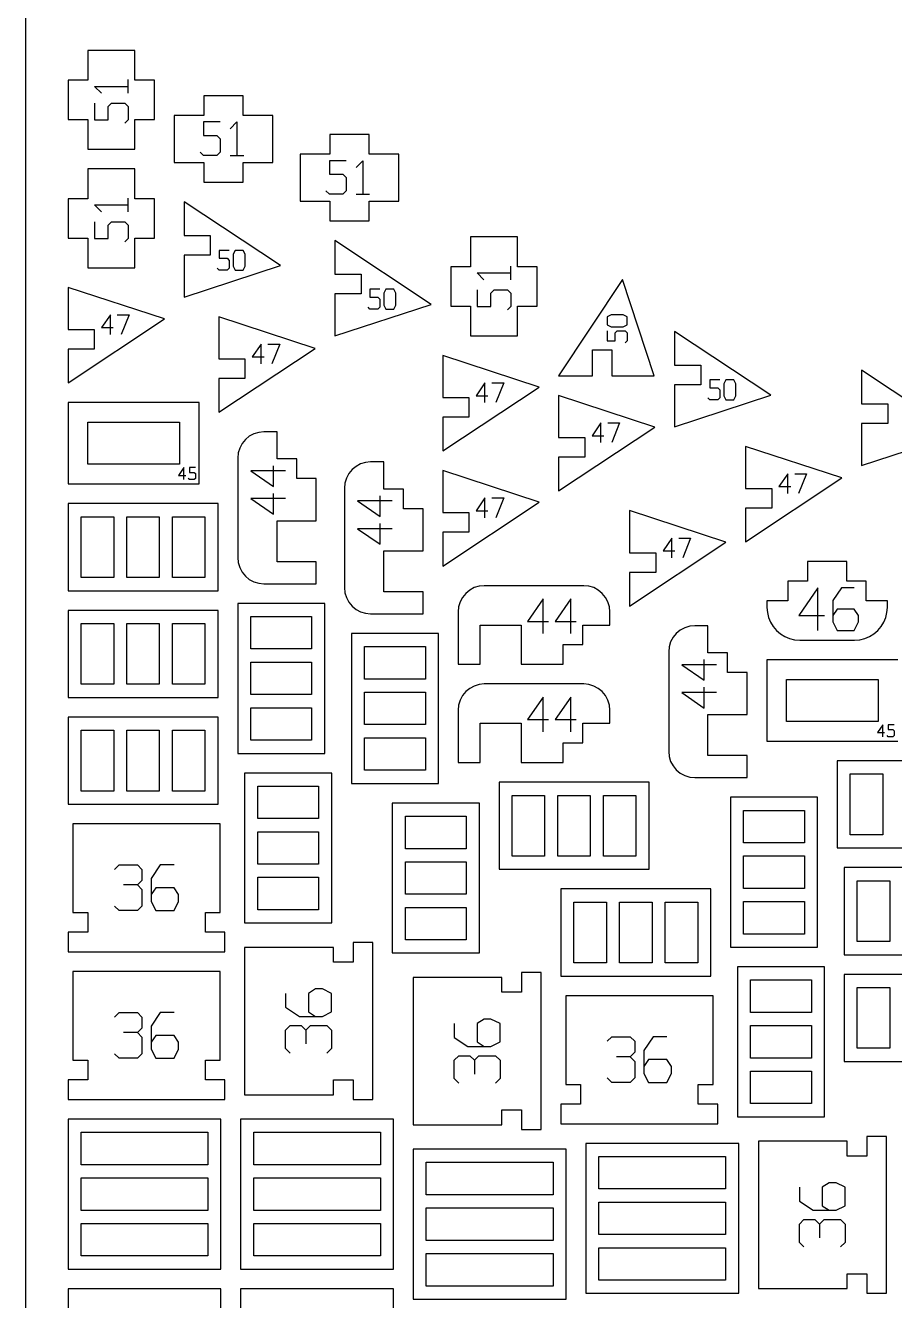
# Model space of a CAD drawing. Header units: millimetres. Extents: x 0 to 450, y 0 to 450.
# Drawn here: x 0 to 132.6, y 101.6 to 296.2 of the extents above; entities that cross this region are included whole.
import ezdxf

# ---------------------------------------------------------------- set-up
doc = ezdxf.new("R2010")
doc.units = ezdxf.units.MM
for name, color, linetype in [('CUT', 1, 'Continuous'), ('ENGRAVE', 5, 'Continuous'), ('SHEET', 8, 'Continuous')]:
    doc.layers.add(name, color=color, linetype=linetype)

msp = doc.modelspace()

# ---------------------------------------------------------------- linework, layer by layer
at = {"layer": 'CUT'}
for p, q in [((9.5, 292.41), (9.5, 287.87)), ((16.67, 292.41), (9.5, 292.41)), ((16.67, 287.87), (16.67, 292.41)), ((6.5, 287.87), (6.5, 281.86)), ((9.5, 287.87), (6.5, 287.87)), ((19.67, 287.87), (16.67, 287.87)), ((19.67, 281.86), (19.67, 287.87)), ((33.22, 285.48), (27.22, 285.48)), ((27.22, 285.48), (27.22, 282.48)), ((33.22, 282.48), (33.22, 285.48)), ((27.22, 282.48), (22.67, 282.48)), ((22.67, 282.48), (22.67, 275.3)), ((37.77, 282.48), (33.22, 282.48)), ((37.77, 275.3), (37.77, 282.48)), ((6.5, 281.86), (9.5, 281.86)), ((9.5, 281.86), (9.5, 277.32)), ((16.67, 277.32), (16.67, 281.86)), ((16.67, 281.86), (19.67, 281.86)), ((52.45, 279.57), (46.45, 279.57)), ((46.45, 279.57), (46.45, 276.57)), ((52.45, 276.57), (52.45, 279.57)), ((9.5, 277.32), (16.67, 277.32)), ((46.45, 276.57), (41.9, 276.57)), ((41.9, 276.57), (41.9, 269.39)), ((57, 276.57), (52.45, 276.57)), ((57, 269.39), (57, 276.57)), ((22.67, 275.3), (27.22, 275.3)), ((27.22, 275.3), (27.22, 272.3)), ((33.22, 275.3), (37.77, 275.3)), ((33.22, 272.3), (33.22, 275.3)), ((9.5, 274.32), (9.5, 269.77)), ((16.67, 274.32), (9.5, 274.32)), ((16.67, 269.77), (16.67, 274.32)), ((27.22, 272.3), (33.22, 272.3)), ((6.5, 269.77), (6.5, 263.77)), ((9.5, 269.77), (6.5, 269.77)), ((19.67, 269.77), (16.67, 269.77)), ((19.67, 263.77), (19.67, 269.77)), ((24.2, 269.3), (24.2, 264.16)), ((38.9, 259.55), (24.2, 269.3)), ((41.9, 269.39), (46.45, 269.39)), ((46.45, 269.39), (46.45, 266.39)), ((52.45, 269.39), (57, 269.39)), ((52.45, 266.39), (52.45, 269.39)), ((46.45, 266.39), (52.45, 266.39)), ((6.5, 263.77), (9.5, 263.77)), ((9.5, 263.77), (9.5, 259.22)), ((16.67, 259.22), (16.67, 263.77)), ((16.67, 263.77), (19.67, 263.77)), ((24.2, 264.16), (28.2, 264.16)), ((28.2, 264.16), (28.2, 261.16)), ((47.2, 263.39), (47.2, 258.25)), ((61.9, 253.63), (47.2, 263.39)), ((67.91, 263.93), (67.91, 259.38)), ((75.08, 263.93), (67.91, 263.93)), ((75.08, 259.38), (75.08, 263.93)), ((24.2, 261.16), (24.2, 254.74)), ((28.2, 261.16), (24.2, 261.16)), ((9.5, 259.22), (16.67, 259.22)), ((24.2, 254.74), (38.9, 259.55)), ((64.9, 259.38), (64.9, 253.38)), ((67.91, 259.38), (64.9, 259.38)), ((78.08, 259.38), (75.08, 259.38)), ((78.08, 253.38), (78.08, 259.38)), ((47.2, 258.25), (51.21, 258.25)), ((51.21, 258.25), (51.21, 255.25)), ((91.13, 257.42), (81.38, 242.72)), ((95.94, 242.72), (91.13, 257.42)), ((21.2, 251.41), (6.5, 256.22)), ((6.5, 256.22), (6.5, 249.8)), ((47.2, 255.25), (47.2, 248.83)), ((51.21, 255.25), (47.2, 255.25)), ((47.2, 248.83), (61.9, 253.63)), ((64.9, 253.38), (67.91, 253.38)), ((67.91, 253.38), (67.91, 248.83)), ((75.08, 248.83), (75.08, 253.38)), ((75.08, 253.38), (78.08, 253.38)), ((6.5, 241.66), (21.2, 251.41)), ((44.2, 246.93), (29.5, 251.74)), ((29.5, 251.74), (29.5, 245.32)), ((6.5, 249.8), (10.5, 249.8)), ((10.5, 249.8), (10.5, 246.8)), ((99.08, 249.52), (99.08, 244.37)), ((113.78, 239.76), (99.08, 249.52)), ((67.91, 248.83), (75.08, 248.83)), ((6.5, 246.8), (6.5, 241.66)), ((10.5, 246.8), (6.5, 246.8)), ((29.5, 237.18), (44.2, 246.93)), ((29.5, 245.32), (33.5, 245.32)), ((33.5, 245.32), (33.5, 242.32)), ((78.38, 241.02), (63.68, 245.83)), ((63.68, 245.83), (63.68, 239.41)), ((86.52, 246.72), (89.52, 246.72)), ((86.52, 242.72), (86.52, 246.72)), ((89.52, 246.72), (89.52, 242.72)), ((99.08, 244.37), (103.08, 244.37)), ((103.08, 244.37), (103.08, 241.37)), ((127.61, 243.61), (127.61, 238.47)), ((142.31, 233.85), (127.61, 243.61)), ((29.5, 242.32), (29.5, 237.18)), ((33.5, 242.32), (29.5, 242.32)), ((81.38, 242.72), (86.52, 242.72)), ((89.52, 242.72), (95.94, 242.72)), ((99.08, 241.37), (99.08, 234.95)), ((103.08, 241.37), (99.08, 241.37)), ((63.68, 231.27), (78.38, 241.02)), ((63.68, 239.41), (67.68, 239.41)), ((67.68, 239.41), (67.68, 236.41)), ((96.08, 234.91), (81.38, 239.72)), ((81.38, 239.72), (81.38, 233.3)), ((99.08, 234.95), (113.78, 239.76)), ((6.5, 238.66), (6.5, 226.23)), ((26.5, 238.66), (6.5, 238.66)), ((26.5, 226.23), (26.5, 238.66)), ((127.61, 238.47), (131.61, 238.47)), ((131.61, 238.47), (131.61, 235.47)), ((9.5, 229.23), (9.5, 235.65)), ((9.5, 235.65), (23.5, 235.65)), ((23.5, 235.65), (23.5, 229.23)), ((63.68, 236.41), (63.68, 231.27)), ((67.68, 236.41), (63.68, 236.41)), ((34.86, 233.87), (34.16, 233.5)), ((35.61, 234.1), (34.86, 233.87)), ((36.39, 234.18), (35.61, 234.1)), ((38.39, 234.18), (36.39, 234.18)), ((38.39, 230.04), (38.39, 234.18)), ((81.38, 225.16), (96.08, 234.91)), ((127.61, 235.47), (127.61, 229.05)), ((131.61, 235.47), (127.61, 235.47)), ((127.61, 229.05), (142.31, 233.85)), ((32.69, 231.71), (32.46, 230.96)), ((33.06, 232.4), (32.69, 231.71)), ((33.56, 233), (33.06, 232.4)), ((34.16, 233.5), (33.56, 233)), ((81.38, 233.3), (85.38, 233.3)), ((85.38, 233.3), (85.38, 230.3)), ((124.61, 227.15), (109.91, 231.95)), ((109.91, 231.95), (109.91, 225.53)), ((32.46, 230.96), (32.39, 230.18)), ((32.39, 230.18), (32.39, 215)), ((41.39, 230.04), (38.39, 230.04)), ((41.39, 227.04), (41.39, 230.04)), ((81.38, 230.3), (81.38, 225.16)), ((85.38, 230.3), (81.38, 230.3)), ((23.5, 229.23), (9.5, 229.23)), ((49.35, 227.81), (48.98, 227.12)), ((49.85, 228.42), (49.35, 227.81)), ((50.45, 228.91), (49.85, 228.42)), ((51.15, 229.28), (50.45, 228.91)), ((51.9, 229.51), (51.15, 229.28)), ((52.68, 229.59), (51.9, 229.51)), ((54.68, 229.59), (52.68, 229.59)), ((54.68, 225.45), (54.68, 229.59)), ((78.38, 223.46), (63.68, 228.27)), ((63.68, 228.27), (63.68, 221.85)), ((6.5, 226.23), (26.5, 226.23)), ((44.39, 227.04), (41.39, 227.04)), ((44.39, 220.61), (44.39, 227.04)), ((48.75, 226.37), (48.67, 225.59)), ((48.98, 227.12), (48.75, 226.37)), ((109.91, 217.39), (124.61, 227.15)), ((48.67, 225.59), (48.67, 210.41)), ((57.68, 225.45), (54.68, 225.45)), ((57.68, 222.45), (57.68, 225.45)), ((109.91, 225.53), (113.91, 225.53)), ((113.91, 225.53), (113.91, 222.53)), ((29.39, 223.23), (6.5, 223.23)), ((6.5, 223.23), (6.5, 209.94)), ((29.39, 209.94), (29.39, 223.23)), ((60.68, 222.45), (57.68, 222.45)), ((60.68, 216.02), (60.68, 222.45)), ((63.68, 213.7), (78.38, 223.46)), ((106.91, 217.35), (92.21, 222.16)), ((92.21, 222.16), (92.21, 215.74)), ((109.91, 222.53), (109.91, 217.39)), ((113.91, 222.53), (109.91, 222.53)), ((8.5, 221.23), (13.46, 221.23)), ((8.5, 211.94), (8.5, 221.23)), ((13.46, 221.23), (13.46, 211.94)), ((15.46, 221.23), (20.42, 221.23)), ((15.46, 211.94), (15.46, 221.23)), ((20.42, 221.23), (20.42, 211.94)), ((22.42, 221.23), (27.39, 221.23)), ((22.42, 211.94), (22.42, 221.23)), ((27.39, 221.23), (27.39, 211.94)), ((38.39, 220.61), (44.39, 220.61)), ((38.39, 214.35), (38.39, 220.61)), ((63.68, 221.85), (67.68, 221.85)), ((67.68, 221.85), (67.68, 218.85)), ((63.68, 218.85), (63.68, 213.7)), ((67.68, 218.85), (63.68, 218.85)), ((54.68, 216.02), (60.68, 216.02)), ((54.68, 209.76), (54.68, 216.02)), ((92.21, 207.59), (106.91, 217.35)), ((32.39, 215), (32.46, 214.22)), ((32.46, 214.22), (32.69, 213.47)), ((44.39, 214.35), (38.39, 214.35)), ((44.39, 211), (44.39, 214.35)), ((92.21, 215.74), (96.21, 215.74)), ((96.21, 215.74), (96.21, 212.74)), ((119.37, 214.39), (119.37, 211.39)), ((125.34, 214.39), (119.37, 214.39)), ((125.34, 211.39), (125.34, 214.39)), ((32.69, 213.47), (33.06, 212.77)), ((33.06, 212.77), (33.56, 212.17)), ((33.56, 212.17), (34.16, 211.67)), ((92.21, 212.74), (92.21, 207.59)), ((96.21, 212.74), (92.21, 212.74)), ((13.46, 211.94), (8.5, 211.94)), ((20.42, 211.94), (15.46, 211.94)), ((27.39, 211.94), (22.42, 211.94)), ((34.16, 211.67), (34.86, 211.3)), ((34.86, 211.3), (35.61, 211.07)), ((35.61, 211.07), (36.39, 211)), ((36.39, 211), (44.39, 211)), ((48.67, 210.41), (48.75, 209.63)), ((68.5, 210.4), (67.81, 210.03)), ((69.25, 210.62), (68.5, 210.4)), ((70.03, 210.7), (69.25, 210.62)), ((85.21, 210.7), (70.03, 210.7)), ((85.99, 210.62), (85.21, 210.7)), ((86.74, 210.4), (85.99, 210.62)), ((87.43, 210.03), (86.74, 210.4)), ((116.37, 211.39), (116.37, 208.39)), ((119.37, 211.39), (116.37, 211.39)), ((128.34, 211.39), (125.34, 211.39)), ((128.34, 208.39), (128.34, 211.39)), ((6.5, 209.94), (29.39, 209.94)), ((48.75, 209.63), (48.98, 208.88)), ((48.98, 208.88), (49.35, 208.19)), ((60.68, 209.76), (54.68, 209.76)), ((60.68, 206.41), (60.68, 209.76)), ((66.7, 208.92), (66.33, 208.23)), ((67.2, 209.53), (66.7, 208.92)), ((67.81, 210.03), (67.2, 209.53)), ((88.04, 209.53), (87.43, 210.03)), ((88.53, 208.92), (88.04, 209.53)), ((88.9, 208.23), (88.53, 208.92)), ((113.17, 208.39), (113.17, 207.39)), ((116.37, 208.39), (113.17, 208.39)), ((131.55, 208.39), (128.34, 208.39)), ((131.55, 207.39), (131.55, 208.39)), ((29.39, 206.94), (6.5, 206.94)), ((6.5, 206.94), (6.5, 193.65)), ((29.39, 193.65), (29.39, 206.94)), ((32.39, 208), (32.39, 185.11)), ((45.67, 208), (32.39, 208)), ((45.67, 185.11), (45.67, 208)), ((49.35, 208.19), (49.85, 207.58)), ((49.85, 207.58), (50.45, 207.08)), ((50.45, 207.08), (51.15, 206.71)), ((51.15, 206.71), (51.9, 206.49)), ((51.9, 206.49), (52.68, 206.41)), ((52.68, 206.41), (60.68, 206.41)), ((66.11, 207.48), (66.03, 206.7)), ((66.03, 206.7), (66.03, 198.7)), ((66.33, 208.23), (66.11, 207.48)), ((89.13, 207.48), (88.9, 208.23)), ((89.21, 206.7), (89.13, 207.48)), ((89.21, 204.7), (89.21, 206.7)), ((113.17, 207.39), (113.23, 206.61)), ((113.23, 206.61), (113.41, 205.84)), ((131.31, 205.84), (131.49, 206.61)), ((131.49, 206.61), (131.55, 207.39)), ((8.5, 204.94), (13.46, 204.94)), ((8.5, 195.65), (8.5, 204.94)), ((13.46, 204.94), (13.46, 195.65)), ((15.46, 204.94), (20.42, 204.94)), ((15.46, 195.65), (15.46, 204.94)), ((20.42, 204.94), (20.42, 195.65)), ((22.42, 204.94), (27.39, 204.94)), ((22.42, 195.65), (22.42, 204.94)), ((27.39, 204.94), (27.39, 195.65)), ((34.39, 201.04), (34.39, 206)), ((34.39, 206), (43.67, 206)), ((43.67, 206), (43.67, 201.04)), ((69.38, 198.7), (69.38, 204.7)), ((69.38, 204.7), (75.64, 204.7)), ((75.64, 204.7), (75.64, 198.7)), ((85.07, 201.7), (85.07, 204.7)), ((85.07, 204.7), (89.21, 204.7)), ((101.39, 204.52), (100.64, 204.29)), ((102.17, 204.59), (101.39, 204.52)), ((104.17, 204.59), (102.17, 204.59)), ((104.17, 200.46), (104.17, 204.59)), ((113.41, 205.84), (113.71, 205.12)), ((113.71, 205.12), (114.12, 204.45)), ((114.12, 204.45), (114.63, 203.85)), ((130.09, 203.85), (130.6, 204.45)), ((130.6, 204.45), (131.01, 205.12)), ((131.01, 205.12), (131.31, 205.84)), ((49.74, 203.41), (49.74, 180.52)), ((63.03, 203.41), (49.74, 203.41)), ((63.03, 180.52), (63.03, 203.41)), ((98.84, 202.82), (98.47, 202.12)), ((99.34, 203.42), (98.84, 202.82)), ((99.94, 203.92), (99.34, 203.42)), ((100.64, 204.29), (99.94, 203.92)), ((114.63, 203.85), (115.23, 203.34)), ((115.23, 203.34), (115.9, 202.93)), ((115.9, 202.93), (116.62, 202.63)), ((116.62, 202.63), (117.39, 202.45)), ((117.39, 202.45), (118.17, 202.39)), ((126.55, 202.39), (127.33, 202.45)), ((127.33, 202.45), (128.1, 202.63)), ((128.1, 202.63), (128.82, 202.93)), ((128.82, 202.93), (129.49, 203.34)), ((129.49, 203.34), (130.09, 203.85)), ((43.67, 201.04), (34.39, 201.04)), ((51.74, 196.45), (51.74, 201.41)), ((51.74, 201.41), (61.03, 201.41)), ((61.03, 201.41), (61.03, 196.45)), ((82.07, 198.7), (82.07, 201.7)), ((82.07, 201.7), (85.07, 201.7)), ((98.24, 201.37), (98.17, 200.59)), ((98.17, 200.59), (98.17, 185.41)), ((98.47, 202.12), (98.24, 201.37)), ((107.17, 200.46), (104.17, 200.46)), ((107.17, 197.46), (107.17, 200.46)), ((118.17, 202.39), (126.55, 202.39)), ((34.39, 194.07), (34.39, 199.03)), ((34.39, 199.03), (43.67, 199.03)), ((43.67, 199.03), (43.67, 194.07)), ((66.03, 198.7), (69.38, 198.7)), ((75.64, 198.7), (82.07, 198.7)), ((113.17, 199.39), (113.17, 186.96)), ((133.17, 199.39), (113.17, 199.39)), ((110.17, 197.46), (107.17, 197.46)), ((110.17, 191.03), (110.17, 197.46)), ((13.46, 195.65), (8.5, 195.65)), ((20.42, 195.65), (15.46, 195.65)), ((27.39, 195.65), (22.42, 195.65)), ((61.03, 196.45), (51.74, 196.45)), ((67.81, 195.03), (67.2, 194.53)), ((68.5, 195.39), (67.81, 195.03)), ((69.25, 195.62), (68.5, 195.39)), ((70.03, 195.7), (69.25, 195.62)), ((85.21, 195.7), (70.03, 195.7)), ((85.99, 195.62), (85.21, 195.7)), ((86.74, 195.39), (85.99, 195.62)), ((87.43, 195.03), (86.74, 195.39)), ((88.04, 194.53), (87.43, 195.03)), ((116.17, 189.96), (116.17, 196.39)), ((116.17, 196.39), (130.17, 196.39)), ((130.17, 196.39), (130.17, 189.96)), ((6.5, 193.65), (29.39, 193.65)), ((43.67, 194.07), (34.39, 194.07)), ((51.74, 189.49), (51.74, 194.45)), ((51.74, 194.45), (61.03, 194.45)), ((61.03, 194.45), (61.03, 189.49)), ((66.33, 193.23), (66.11, 192.48)), ((66.7, 193.92), (66.33, 193.23)), ((67.2, 194.53), (66.7, 193.92)), ((88.53, 193.92), (88.04, 194.53)), ((88.9, 193.23), (88.53, 193.92)), ((89.13, 192.48), (88.9, 193.23)), ((34.39, 187.11), (34.39, 192.07)), ((34.39, 192.07), (43.67, 192.07)), ((43.67, 192.07), (43.67, 187.11)), ((66.11, 192.48), (66.03, 191.7)), ((66.03, 191.7), (66.03, 183.7)), ((89.21, 191.7), (89.13, 192.48)), ((89.21, 189.7), (89.21, 191.7)), ((104.17, 191.03), (110.17, 191.03)), ((104.17, 184.76), (104.17, 191.03)), ((6.5, 190.65), (6.5, 177.36)), ((29.39, 190.65), (6.5, 190.65)), ((29.39, 177.36), (29.39, 190.65)), ((61.03, 189.49), (51.74, 189.49)), ((69.38, 183.7), (69.38, 189.7)), ((69.38, 189.7), (75.64, 189.7)), ((75.64, 189.7), (75.64, 183.7)), ((85.07, 186.7), (85.07, 189.7)), ((85.07, 189.7), (89.21, 189.7)), ((130.17, 189.96), (116.17, 189.96)), ((8.5, 179.36), (8.5, 188.65)), ((8.5, 188.65), (13.46, 188.65)), ((13.46, 188.65), (13.46, 179.36)), ((15.46, 179.36), (15.46, 188.65)), ((15.46, 188.65), (20.42, 188.65)), ((20.42, 188.65), (20.42, 179.36)), ((22.42, 179.36), (22.42, 188.65)), ((22.42, 188.65), (27.39, 188.65)), ((27.39, 188.65), (27.39, 179.36)), ((43.67, 187.11), (34.39, 187.11)), ((51.74, 182.52), (51.74, 187.49)), ((51.74, 187.49), (61.03, 187.49)), ((61.03, 187.49), (61.03, 182.52)), ((113.17, 186.96), (133.17, 186.96)), ((32.39, 185.11), (45.67, 185.11)), ((82.07, 183.7), (82.07, 186.7)), ((82.07, 186.7), (85.07, 186.7)), ((98.17, 185.41), (98.24, 184.63)), ((66.03, 183.7), (69.38, 183.7)), ((75.64, 183.7), (82.07, 183.7)), ((98.24, 184.63), (98.47, 183.88)), ((98.47, 183.88), (98.84, 183.19)), ((98.84, 183.19), (99.34, 182.59)), ((110.17, 184.76), (104.17, 184.76)), ((110.17, 181.41), (110.17, 184.76)), ((146.78, 183.96), (123.89, 183.96)), ((123.89, 183.96), (123.89, 170.67)), ((46.74, 182.11), (33.45, 182.11)), ((33.45, 182.11), (33.45, 159.23)), ((46.74, 159.23), (46.74, 182.11)), ((61.03, 182.52), (51.74, 182.52)), ((99.34, 182.59), (99.94, 182.09)), ((99.94, 182.09), (100.64, 181.72)), ((100.64, 181.72), (101.39, 181.49)), ((101.39, 181.49), (102.17, 181.41)), ((102.17, 181.41), (110.17, 181.41)), ((125.89, 181.96), (130.86, 181.96)), ((125.89, 172.67), (125.89, 181.96)), ((130.86, 181.96), (130.86, 172.67)), ((13.46, 179.36), (8.5, 179.36)), ((20.42, 179.36), (15.46, 179.36)), ((27.39, 179.36), (22.42, 179.36)), ((35.45, 180.11), (44.74, 180.11)), ((35.45, 175.15), (35.45, 180.11)), ((44.74, 180.11), (44.74, 175.15)), ((49.74, 180.52), (63.03, 180.52)), ((95.17, 180.7), (72.28, 180.7)), ((72.28, 180.7), (72.28, 167.41)), ((95.17, 167.41), (95.17, 180.7)), ((6.5, 177.36), (29.39, 177.36)), ((69.28, 177.52), (55.99, 177.52)), ((55.99, 177.52), (55.99, 154.64)), ((69.28, 154.64), (69.28, 177.52)), ((74.28, 178.7), (79.24, 178.7)), ((74.28, 169.41), (74.28, 178.7)), ((79.24, 178.7), (79.24, 169.41)), ((81.24, 178.7), (86.2, 178.7)), ((81.24, 169.41), (81.24, 178.7)), ((86.2, 178.7), (86.2, 169.41)), ((88.2, 178.7), (93.17, 178.7)), ((88.2, 169.41), (88.2, 178.7)), ((93.17, 178.7), (93.17, 169.41)), ((120.89, 178.41), (107.61, 178.41)), ((107.61, 178.41), (107.61, 155.53)), ((120.89, 155.53), (120.89, 178.41)), ((57.99, 175.52), (67.28, 175.52)), ((57.99, 170.56), (57.99, 175.52)), ((67.28, 175.52), (67.28, 170.56)), ((109.61, 176.41), (118.89, 176.41)), ((109.61, 171.45), (109.61, 176.41)), ((118.89, 176.41), (118.89, 171.45)), ((7.23, 174.36), (7.23, 160.82)), ((29.72, 174.36), (7.23, 174.36)), ((29.72, 160.82), (29.72, 174.36)), ((44.74, 175.15), (35.45, 175.15)), ((35.45, 173.15), (44.74, 173.15)), ((35.45, 168.19), (35.45, 173.15)), ((44.74, 173.15), (44.74, 168.19)), ((118.89, 171.45), (109.61, 171.45)), ((130.86, 172.67), (125.89, 172.67)), ((67.28, 170.56), (57.99, 170.56)), ((79.24, 169.41), (74.28, 169.41)), ((86.2, 169.41), (81.24, 169.41)), ((93.17, 169.41), (88.2, 169.41)), ((109.61, 169.45), (118.89, 169.45)), ((109.61, 164.49), (109.61, 169.45)), ((118.89, 169.45), (118.89, 164.49)), ((123.89, 170.67), (146.78, 170.67)), ((44.74, 168.19), (35.45, 168.19)), ((57.99, 168.56), (67.28, 168.56)), ((57.99, 163.6), (57.99, 168.56)), ((67.28, 168.56), (67.28, 163.6)), ((72.28, 167.41), (95.17, 167.41)), ((124.96, 167.67), (124.96, 154.38)), ((147.84, 167.67), (124.96, 167.67)), ((35.45, 166.19), (44.74, 166.19)), ((35.45, 161.23), (35.45, 166.19)), ((44.74, 166.19), (44.74, 161.23)), ((126.96, 156.38), (126.96, 165.67)), ((126.96, 165.67), (131.92, 165.67)), ((131.92, 165.67), (131.92, 156.38)), ((67.28, 163.6), (57.99, 163.6)), ((81.72, 164.41), (81.72, 151.12)), ((104.61, 164.41), (81.72, 164.41)), ((104.61, 151.12), (104.61, 164.41)), ((118.89, 164.49), (109.61, 164.49)), ((57.99, 161.6), (67.28, 161.6)), ((57.99, 156.64), (57.99, 161.6)), ((67.28, 161.6), (67.28, 156.64)), ((83.72, 153.12), (83.72, 162.41)), ((83.72, 162.41), (88.68, 162.41)), ((88.68, 162.41), (88.68, 153.12)), ((90.68, 153.12), (90.68, 162.41)), ((90.68, 162.41), (95.64, 162.41)), ((95.64, 162.41), (95.64, 153.12)), ((97.64, 153.12), (97.64, 162.41)), ((97.64, 162.41), (102.6, 162.41)), ((102.6, 162.41), (102.6, 153.12)), ((109.61, 162.49), (118.89, 162.49)), ((109.61, 157.53), (109.61, 162.49)), ((118.89, 162.49), (118.89, 157.53)), ((7.23, 160.82), (9.5, 160.82)), ((9.5, 160.82), (9.5, 157.82)), ((27.45, 157.82), (27.45, 160.82)), ((27.45, 160.82), (29.72, 160.82)), ((44.74, 161.23), (35.45, 161.23)), ((6.5, 157.82), (6.5, 154.82)), ((9.5, 157.82), (6.5, 157.82)), ((30.45, 157.82), (27.45, 157.82)), ((30.45, 154.82), (30.45, 157.82)), ((33.45, 159.23), (46.74, 159.23)), ((52.99, 156.23), (49.99, 156.23)), ((49.99, 156.23), (49.99, 153.22)), ((52.99, 132.28), (52.99, 156.23)), ((67.28, 156.64), (57.99, 156.64)), ((118.89, 157.53), (109.61, 157.53)), ((131.92, 156.38), (126.96, 156.38)), ((6.5, 154.82), (30.45, 154.82)), ((46.99, 155.49), (33.45, 155.49)), ((33.45, 155.49), (33.45, 133.01)), ((46.99, 153.22), (46.99, 155.49)), ((55.99, 154.64), (69.28, 154.64)), ((107.61, 155.53), (120.89, 155.53)), ((124.96, 154.38), (147.84, 154.38)), ((7.23, 151.82), (7.23, 138.28)), ((29.72, 151.82), (7.23, 151.82)), ((29.72, 138.28), (29.72, 151.82)), ((49.99, 153.22), (46.99, 153.22)), ((88.68, 153.12), (83.72, 153.12)), ((95.64, 153.12), (90.68, 153.12)), ((102.6, 153.12), (97.64, 153.12)), ((121.96, 152.53), (108.67, 152.53)), ((108.67, 152.53), (108.67, 129.64)), ((121.96, 129.64), (121.96, 152.53)), ((72.72, 150.9), (59.18, 150.9)), ((59.18, 150.9), (59.18, 128.42)), ((72.72, 148.64), (72.72, 150.9)), ((78.72, 151.64), (75.72, 151.64)), ((75.72, 151.64), (75.72, 148.64)), ((78.72, 127.69), (78.72, 151.64)), ((81.72, 151.12), (104.61, 151.12)), ((110.67, 150.53), (119.96, 150.53)), ((110.67, 145.57), (110.67, 150.53)), ((119.96, 150.53), (119.96, 145.57)), ((124.96, 151.38), (124.96, 138.09)), ((147.84, 151.38), (124.96, 151.38)), ((75.72, 148.64), (72.72, 148.64)), ((82.45, 148.12), (82.45, 134.58)), ((104.94, 148.12), (82.45, 148.12)), ((104.94, 134.58), (104.94, 148.12)), ((126.96, 140.09), (126.96, 149.38)), ((126.96, 149.38), (131.92, 149.38)), ((131.92, 149.38), (131.92, 140.09)), ((119.96, 145.57), (110.67, 145.57)), ((110.67, 143.57), (119.96, 143.57)), ((110.67, 138.6), (110.67, 143.57)), ((119.96, 143.57), (119.96, 138.6)), ((7.23, 138.28), (9.5, 138.28)), ((9.5, 138.28), (9.5, 135.28)), ((27.45, 135.28), (27.45, 138.28)), ((27.45, 138.28), (29.72, 138.28)), ((119.96, 138.6), (110.67, 138.6)), ((131.92, 140.09), (126.96, 140.09)), ((110.67, 136.6), (119.96, 136.6)), ((110.67, 131.64), (110.67, 136.6)), ((119.96, 136.6), (119.96, 131.64)), ((124.96, 138.09), (147.84, 138.09)), ((6.5, 135.28), (6.5, 132.28)), ((9.5, 135.28), (6.5, 135.28)), ((30.45, 135.28), (27.45, 135.28)), ((30.45, 132.28), (30.45, 135.28)), ((46.99, 135.28), (49.99, 135.28)), ((46.99, 133.01), (46.99, 135.28)), ((49.99, 135.28), (49.99, 132.28)), ((82.45, 134.58), (84.72, 134.58)), ((84.72, 134.58), (84.72, 131.58)), ((102.67, 131.58), (102.67, 134.58)), ((102.67, 134.58), (104.94, 134.58)), ((33.45, 133.01), (46.99, 133.01)), ((6.5, 132.28), (30.45, 132.28)), ((49.99, 132.28), (52.99, 132.28)), ((72.72, 130.69), (75.72, 130.69)), ((72.72, 128.42), (72.72, 130.69)), ((75.72, 130.69), (75.72, 127.69)), ((81.72, 131.58), (81.72, 128.58)), ((84.72, 131.58), (81.72, 131.58)), ((105.67, 131.58), (102.67, 131.58)), ((105.67, 128.58), (105.67, 131.58)), ((119.96, 131.64), (110.67, 131.64)), ((6.5, 129.28), (6.5, 106.39)), ((29.84, 129.28), (6.5, 129.28)), ((29.84, 106.39), (29.84, 129.28)), ((32.84, 129.28), (32.84, 106.39)), ((56.18, 129.28), (32.84, 129.28)), ((56.18, 106.39), (56.18, 129.28)), ((81.72, 128.58), (105.67, 128.58)), ((108.67, 129.64), (121.96, 129.64)), ((8.5, 122.31), (8.5, 127.27)), ((8.5, 127.27), (27.84, 127.27)), ((27.84, 127.27), (27.84, 122.31)), ((34.84, 122.31), (34.84, 127.27)), ((34.84, 127.27), (54.18, 127.27)), ((54.18, 127.27), (54.18, 122.31)), ((59.18, 128.42), (72.72, 128.42)), ((75.72, 127.69), (78.72, 127.69)), ((131.4, 126.64), (128.4, 126.64)), ((128.4, 126.64), (128.4, 123.64)), ((131.4, 102.69), (131.4, 126.64)), ((59.18, 124.69), (59.18, 101.8)), ((82.52, 124.69), (59.18, 124.69)), ((82.52, 101.8), (82.52, 124.69)), ((85.52, 125.58), (85.52, 102.69)), ((108.86, 125.58), (85.52, 125.58)), ((108.86, 102.69), (108.86, 125.58)), ((125.4, 125.91), (111.86, 125.91)), ((111.86, 125.91), (111.86, 103.43)), ((125.4, 123.64), (125.4, 125.91)), ((61.18, 117.73), (61.18, 122.69)), ((61.18, 122.69), (80.52, 122.69)), ((80.52, 122.69), (80.52, 117.73)), ((87.52, 118.62), (87.52, 123.58)), ((87.52, 123.58), (106.86, 123.58)), ((106.86, 123.58), (106.86, 118.62)), ((128.4, 123.64), (125.4, 123.64)), ((27.84, 122.31), (8.5, 122.31)), ((54.18, 122.31), (34.84, 122.31)), ((8.5, 115.35), (8.5, 120.31)), ((8.5, 120.31), (27.84, 120.31)), ((27.84, 120.31), (27.84, 115.35)), ((34.84, 115.35), (34.84, 120.31)), ((34.84, 120.31), (54.18, 120.31)), ((54.18, 120.31), (54.18, 115.35)), ((80.52, 117.73), (61.18, 117.73)), ((106.86, 118.62), (87.52, 118.62)), ((27.84, 115.35), (8.5, 115.35)), ((54.18, 115.35), (34.84, 115.35)), ((61.18, 110.76), (61.18, 115.73)), ((61.18, 115.73), (80.52, 115.73)), ((80.52, 115.73), (80.52, 110.76)), ((87.52, 111.65), (87.52, 116.62)), ((87.52, 116.62), (106.86, 116.62)), ((106.86, 116.62), (106.86, 111.65)), ((8.5, 108.39), (8.5, 113.35)), ((8.5, 113.35), (27.84, 113.35)), ((27.84, 113.35), (27.84, 108.39)), ((34.84, 108.39), (34.84, 113.35)), ((34.84, 113.35), (54.18, 113.35)), ((54.18, 113.35), (54.18, 108.39)), ((106.86, 111.65), (87.52, 111.65)), ((80.52, 110.76), (61.18, 110.76)), ((87.52, 104.69), (87.52, 109.65)), ((87.52, 109.65), (106.86, 109.65)), ((106.86, 109.65), (106.86, 104.69)), ((27.84, 108.39), (8.5, 108.39)), ((54.18, 108.39), (34.84, 108.39)), ((61.18, 103.8), (61.18, 108.76)), ((61.18, 108.76), (80.52, 108.76)), ((80.52, 108.76), (80.52, 103.8)), ((6.5, 106.39), (29.84, 106.39)), ((32.84, 106.39), (56.18, 106.39)), ((125.4, 105.69), (128.4, 105.69)), ((125.4, 103.43), (125.4, 105.69)), ((128.4, 105.69), (128.4, 102.69)), ((6.5, 103.39), (6.5, 80.5)), ((29.84, 103.39), (6.5, 103.39)), ((29.84, 80.5), (29.84, 103.39)), ((32.84, 103.39), (32.84, 80.5)), ((56.18, 103.39), (32.84, 103.39)), ((56.18, 80.5), (56.18, 103.39)), ((80.52, 103.8), (61.18, 103.8)), ((106.86, 104.69), (87.52, 104.69)), ((111.86, 103.43), (125.4, 103.43)), ((59.18, 101.8), (82.52, 101.8)), ((85.52, 102.69), (108.86, 102.69)), ((128.4, 102.69), (131.4, 102.69))]:
    msp.add_line(p, q, dxfattribs=at)
at = {"layer": 'ENGRAVE'}
for p, q in [((11.58, 285.89), (10.55, 286.91)), ((10.55, 286.91), (15.67, 286.91)), ((15.67, 285.89), (15.67, 287.94)), ((10.55, 284.35), (10.55, 281.79)), ((12.6, 283.84), (13.11, 284.35)), ((13.11, 284.35), (15.16, 284.35)), ((15.16, 284.35), (15.67, 283.84)), ((12.6, 281.79), (12.6, 283.84)), ((15.67, 283.84), (15.67, 281.79)), ((10.55, 281.79), (12.6, 281.79)), ((15.67, 281.79), (15.16, 281.28)), ((29.71, 281.48), (27.15, 281.48)), ((27.15, 281.48), (27.15, 279.43)), ((31.25, 280.45), (32.27, 281.48)), ((32.27, 281.48), (32.27, 276.35)), ((27.15, 279.43), (29.2, 279.43)), ((29.2, 279.43), (29.71, 278.92)), ((29.71, 278.92), (29.71, 276.87)), ((27.15, 276.35), (26.64, 276.87)), ((29.2, 276.35), (27.15, 276.35)), ((29.71, 276.87), (29.2, 276.35)), ((31.25, 276.35), (33.3, 276.35)), ((48.94, 275.57), (46.38, 275.57)), ((46.38, 275.57), (46.38, 273.52)), ((50.47, 274.54), (51.5, 275.57)), ((51.5, 275.57), (51.5, 270.44)), ((46.38, 273.52), (48.43, 273.52)), ((48.43, 273.52), (48.94, 273)), ((48.94, 273), (48.94, 270.95)), ((46.38, 270.44), (45.86, 270.95)), ((48.94, 270.95), (48.43, 270.44)), ((11.58, 267.79), (10.55, 268.82)), ((10.55, 268.82), (15.67, 268.82)), ((15.67, 267.79), (15.67, 269.84)), ((48.43, 270.44), (46.38, 270.44)), ((50.47, 270.44), (52.52, 270.44)), ((10.55, 266.25), (10.55, 263.69)), ((12.6, 265.74), (13.11, 266.25)), ((12.6, 263.69), (12.6, 265.74)), ((13.11, 266.25), (15.16, 266.25)), ((15.16, 266.25), (15.67, 265.74)), ((15.67, 265.74), (15.67, 263.69)), ((10.55, 263.69), (12.6, 263.69)), ((15.67, 263.69), (15.16, 263.18)), ((31.1, 261.88), (29.58, 261.88)), ((29.58, 261.88), (29.58, 260.67)), ((32.01, 261.88), (31.71, 261.28)), ((31.71, 261.28), (31.71, 259.45)), ((33.23, 261.88), (32.01, 261.88)), ((33.53, 261.28), (33.23, 261.88)), ((33.53, 259.45), (33.53, 261.28)), ((29.58, 258.84), (29.27, 259.15)), ((29.58, 260.67), (30.8, 260.67)), ((30.8, 258.84), (29.58, 258.84)), ((30.8, 260.67), (31.1, 260.36)), ((31.1, 259.15), (30.8, 258.84)), ((31.1, 260.36), (31.1, 259.15)), ((31.71, 259.45), (32.01, 258.84)), ((32.01, 258.84), (33.23, 258.84)), ((33.23, 258.84), (33.53, 259.45)), ((74.08, 257.4), (74.08, 259.45)), ((69.98, 257.4), (68.96, 258.43)), ((68.96, 258.43), (74.08, 258.43)), ((54.1, 255.97), (52.58, 255.97)), ((52.58, 255.97), (52.58, 254.76)), ((55.02, 255.97), (54.71, 255.36)), ((54.71, 255.36), (54.71, 253.54)), ((56.23, 255.97), (55.02, 255.97)), ((56.54, 255.36), (56.23, 255.97)), ((56.54, 253.54), (56.54, 255.36)), ((68.96, 255.86), (68.96, 253.3)), ((71.01, 255.35), (71.52, 255.86)), ((71.01, 253.3), (71.01, 255.35)), ((71.52, 255.86), (73.57, 255.86)), ((73.57, 255.86), (74.08, 255.35)), ((74.08, 255.35), (74.08, 253.3)), ((52.58, 252.93), (52.28, 253.23)), ((52.58, 254.76), (53.8, 254.76)), ((53.8, 254.76), (54.1, 254.45)), ((54.1, 253.23), (53.8, 252.93)), ((54.1, 254.45), (54.1, 253.23)), ((54.71, 253.54), (55.02, 252.93)), ((56.23, 252.93), (56.54, 253.54)), ((68.96, 253.3), (71.01, 253.3)), ((74.08, 253.3), (73.57, 252.79)), ((12.95, 252.04), (11.6, 250.09)), ((12.95, 249.03), (12.95, 252.04)), ((14, 252.04), (15.81, 252.04)), ((15.81, 252.04), (14.61, 249.03)), ((53.8, 252.93), (52.58, 252.93)), ((55.02, 252.93), (56.23, 252.93)), ((89.4, 252.05), (88.8, 251.75)), ((88.8, 251.75), (88.8, 250.53)), ((91.23, 252.05), (89.4, 252.05)), ((91.84, 251.75), (91.23, 252.05)), ((91.84, 250.53), (91.84, 251.75)), ((11.6, 250.09), (13.4, 250.09)), ((88.8, 250.53), (89.4, 250.23)), ((88.8, 249.62), (88.8, 248.1)), ((89.4, 250.23), (91.23, 250.23)), ((90.01, 249.32), (90.32, 249.62)), ((90.01, 248.1), (90.01, 249.32)), ((90.32, 249.62), (91.53, 249.62)), ((91.23, 250.23), (91.84, 250.53)), ((91.53, 249.62), (91.84, 249.32)), ((91.84, 249.32), (91.84, 248.1)), ((35.96, 247.56), (34.6, 245.61)), ((35.96, 244.56), (35.96, 247.56)), ((37.01, 247.56), (38.81, 247.56)), ((38.81, 247.56), (37.61, 244.56)), ((88.8, 248.1), (90.01, 248.1)), ((91.84, 248.1), (91.53, 247.79)), ((34.6, 245.61), (36.41, 245.61)), ((70.13, 241.65), (68.78, 239.7)), ((70.13, 238.64), (70.13, 241.65)), ((71.18, 241.65), (72.99, 241.65)), ((72.99, 241.65), (71.78, 238.64)), ((105.98, 242.1), (104.46, 242.1)), ((104.46, 242.1), (104.46, 240.88)), ((106.89, 242.1), (106.59, 241.49)), ((106.59, 241.49), (106.59, 239.66)), ((108.11, 242.1), (106.89, 242.1)), ((108.41, 241.49), (108.11, 242.1)), ((108.41, 239.66), (108.41, 241.49)), ((68.78, 239.7), (70.58, 239.7)), ((104.46, 240.88), (105.67, 240.88)), ((105.67, 240.88), (105.98, 240.58)), ((105.98, 240.58), (105.98, 239.36)), ((106.59, 239.66), (106.89, 239.06)), ((108.11, 239.06), (108.41, 239.66)), ((104.46, 239.06), (104.15, 239.36)), ((105.67, 239.06), (104.46, 239.06)), ((105.98, 239.36), (105.67, 239.06)), ((106.89, 239.06), (108.11, 239.06)), ((87.83, 235.54), (86.48, 233.59)), ((87.83, 232.54), (87.83, 235.54)), ((88.88, 235.54), (90.69, 235.54)), ((90.69, 235.54), (89.48, 232.54)), ((86.48, 233.59), (88.28, 233.59)), ((24.19, 228.73), (23.36, 227.54)), ((24.19, 226.9), (24.19, 228.73)), ((25.93, 228.73), (25.01, 228.73)), ((25.01, 228.73), (25.01, 227.99)), ((25.01, 227.99), (25.74, 227.99)), ((25.74, 227.99), (25.93, 227.81)), ((25.93, 227.81), (25.93, 227.08)), ((39.68, 228.22), (34.39, 228.22)), ((34.39, 228.22), (37.83, 225.84)), ((37.83, 225.84), (37.83, 229.01)), ((116.36, 227.78), (115.01, 225.82)), ((116.36, 224.77), (116.36, 227.78)), ((117.41, 227.78), (119.22, 227.78)), ((119.22, 227.78), (118.01, 224.77)), ((23.36, 227.54), (24.46, 227.54)), ((25.01, 226.9), (24.83, 227.08)), ((25.74, 226.9), (25.01, 226.9)), ((25.93, 227.08), (25.74, 226.9)), ((115.01, 225.82), (116.81, 225.82)), ((39.68, 223.99), (34.39, 223.99)), ((34.39, 223.99), (37.83, 221.61)), ((37.83, 221.61), (37.83, 224.78)), ((54.12, 221.25), (54.12, 224.42)), ((70.13, 224.09), (68.78, 222.13)), ((70.13, 221.08), (70.13, 224.09)), ((71.18, 224.09), (72.99, 224.09)), ((72.99, 224.09), (71.78, 221.08)), ((55.97, 223.63), (50.68, 223.63)), ((50.68, 223.63), (54.12, 221.25)), ((68.78, 222.13), (70.58, 222.13)), ((54.12, 217.02), (54.12, 220.19)), ((55.97, 219.4), (50.68, 219.4)), ((50.68, 219.4), (54.12, 217.02)), ((98.66, 217.98), (97.31, 216.03)), ((98.66, 214.97), (98.66, 217.98)), ((99.71, 217.98), (101.52, 217.98)), ((101.52, 217.98), (100.31, 214.97)), ((97.31, 216.03), (99.11, 216.03)), ((120.96, 210.39), (118.03, 206.15)), ((120.96, 203.87), (120.96, 210.39)), ((124.55, 210.39), (123.25, 208.43)), ((126.5, 210.39), (124.55, 210.39)), ((79.02, 208.7), (76.64, 205.26)), ((79.02, 203.41), (79.02, 208.7)), ((83.25, 208.7), (80.87, 205.26)), ((83.25, 203.41), (83.25, 208.7)), ((123.25, 208.43), (123.25, 205.18)), ((123.9, 207.13), (123.25, 206.15)), ((126.5, 207.13), (123.9, 207.13)), ((127.16, 206.15), (126.5, 207.13)), ((76.64, 205.26), (79.81, 205.26)), ((80.87, 205.26), (84.04, 205.26)), ((118.03, 206.15), (121.94, 206.15)), ((123.25, 205.18), (123.9, 203.87)), ((126.5, 203.87), (127.16, 205.18)), ((127.16, 205.18), (127.16, 206.15)), ((123.9, 203.87), (126.5, 203.87)), ((105.46, 198.63), (100.17, 198.63)), ((100.17, 198.63), (103.61, 196.26)), ((103.61, 196.26), (103.61, 199.43)), ((103.61, 192.03), (103.61, 195.2)), ((79.02, 193.69), (76.64, 190.26)), ((79.02, 188.41), (79.02, 193.69)), ((83.25, 193.69), (80.87, 190.26)), ((83.25, 188.41), (83.25, 193.69)), ((105.46, 194.41), (100.17, 194.41)), ((100.17, 194.41), (103.61, 192.03)), ((76.64, 190.26), (79.81, 190.26)), ((80.87, 190.26), (84.04, 190.26)), ((130.86, 189.46), (130.03, 188.27)), ((130.86, 187.63), (130.86, 189.46)), ((132.6, 189.46), (131.68, 189.46)), ((131.68, 189.46), (131.68, 188.73)), ((130.03, 188.27), (131.13, 188.27)), ((131.68, 187.63), (131.5, 187.81)), ((131.68, 188.73), (132.41, 188.73)), ((132.41, 187.63), (131.68, 187.63)), ((132.41, 188.73), (132.6, 188.54)), ((132.6, 187.81), (132.41, 187.63)), ((132.6, 188.54), (132.6, 187.81)), ((13.58, 167.4), (14.28, 168.1)), ((14.28, 168.1), (17.08, 168.1)), ((17.08, 168.1), (17.77, 167.4)), ((17.77, 167.4), (17.77, 165.72)), ((20.57, 168.1), (19.17, 166)), ((22.67, 168.1), (20.57, 168.1)), ((17.77, 165.72), (17.08, 165.02)), ((19.17, 166), (19.17, 162.5)), ((17.08, 165.02), (14.98, 165.02)), ((17.08, 165.02), (17.77, 164.32)), ((17.77, 164.32), (17.77, 161.8)), ((19.87, 164.6), (19.17, 163.55)), ((22.67, 164.6), (19.87, 164.6)), ((23.37, 163.55), (22.67, 164.6)), ((23.37, 162.5), (23.37, 163.55)), ((14.28, 161.1), (13.58, 161.8)), ((17.77, 161.8), (17.08, 161.1)), ((19.17, 162.5), (19.87, 161.1)), ((22.67, 161.1), (23.37, 162.5)), ((17.08, 161.1), (14.28, 161.1)), ((19.87, 161.1), (22.67, 161.1)), ((39.71, 148.45), (39.71, 146.35)), ((44.26, 149.15), (43.21, 148.45)), ((43.21, 148.45), (43.21, 145.65)), ((45.31, 149.15), (44.26, 149.15)), ((46.71, 148.45), (45.31, 149.15)), ((46.71, 145.65), (46.71, 148.45)), ((39.71, 146.35), (41.81, 144.95)), ((13.58, 144.86), (14.28, 145.56)), ((14.28, 145.56), (17.08, 145.56)), ((17.08, 145.56), (17.77, 144.86)), ((17.77, 144.86), (17.77, 143.18)), ((20.57, 145.56), (19.17, 143.46)), ((22.67, 145.56), (20.57, 145.56)), ((41.81, 144.95), (45.31, 144.95)), ((43.21, 145.65), (44.26, 144.95)), ((45.31, 144.95), (46.71, 145.65)), ((69.99, 144.56), (68.94, 143.86)), ((71.04, 144.56), (69.99, 144.56)), ((72.44, 143.86), (71.04, 144.56)), ((17.08, 142.48), (14.98, 142.48)), ((17.77, 143.18), (17.08, 142.48)), ((17.08, 142.48), (17.77, 141.78)), ((19.17, 143.46), (19.17, 139.96)), ((39.71, 142.85), (40.41, 143.55)), ((39.71, 140.05), (39.71, 142.85)), ((40.41, 143.55), (42.09, 143.55)), ((42.09, 143.55), (42.79, 142.85)), ((42.79, 142.85), (43.49, 143.55)), ((42.79, 142.85), (42.79, 140.75)), ((43.49, 143.55), (46.01, 143.55)), ((46.01, 143.55), (46.71, 142.85)), ((46.71, 142.85), (46.71, 140.05)), ((65.44, 143.86), (65.44, 141.76)), ((68.94, 143.86), (68.94, 141.06)), ((72.44, 141.06), (72.44, 143.86)), ((17.77, 141.78), (17.77, 139.26)), ((19.87, 142.06), (19.17, 141.01)), ((22.67, 142.06), (19.87, 142.06)), ((23.37, 141.01), (22.67, 142.06)), ((23.37, 139.96), (23.37, 141.01)), ((65.44, 141.76), (67.54, 140.36)), ((67.54, 140.36), (71.04, 140.36)), ((68.94, 141.06), (69.99, 140.36)), ((71.04, 140.36), (72.44, 141.06)), ((88.79, 141.16), (89.49, 141.86)), ((89.49, 141.86), (92.29, 141.86)), ((92.29, 141.86), (92.99, 141.16)), ((92.99, 141.16), (92.99, 139.48)), ((95.79, 141.86), (94.39, 139.76)), ((97.89, 141.86), (95.79, 141.86)), ((14.28, 138.56), (13.58, 139.26)), ((17.08, 138.56), (14.28, 138.56)), ((17.77, 139.26), (17.08, 138.56)), ((19.17, 139.96), (19.87, 138.56)), ((19.87, 138.56), (22.67, 138.56)), ((22.67, 138.56), (23.37, 139.96)), ((40.41, 139.35), (39.71, 140.05)), ((46.71, 140.05), (46.01, 139.35)), ((65.44, 138.26), (66.14, 138.96)), ((65.44, 135.46), (65.44, 138.26)), ((66.14, 138.96), (67.82, 138.96)), ((67.82, 138.96), (68.52, 138.26)), ((68.52, 138.26), (69.22, 138.96)), ((68.52, 138.26), (68.52, 136.16)), ((69.22, 138.96), (71.74, 138.96)), ((71.74, 138.96), (72.44, 138.26)), ((72.44, 138.26), (72.44, 135.46)), ((92.29, 138.78), (90.19, 138.78)), ((92.99, 139.48), (92.29, 138.78)), ((92.29, 138.78), (92.99, 138.08)), ((94.39, 139.76), (94.39, 136.26)), ((95.09, 138.36), (94.39, 137.31)), ((97.89, 138.36), (95.09, 138.36)), ((98.59, 137.31), (97.89, 138.36)), ((92.99, 138.08), (92.99, 135.56)), ((94.39, 136.26), (95.09, 134.86)), ((97.89, 134.86), (98.59, 136.26)), ((98.59, 136.26), (98.59, 137.31)), ((66.14, 134.76), (65.44, 135.46)), ((72.44, 135.46), (71.74, 134.76)), ((89.49, 134.86), (88.79, 135.56)), ((92.29, 134.86), (89.49, 134.86)), ((92.99, 135.56), (92.29, 134.86)), ((95.09, 134.86), (97.89, 134.86)), ((118.12, 118.87), (118.12, 116.77)), ((122.67, 119.57), (121.62, 118.87)), ((121.62, 118.87), (121.62, 116.07)), ((123.72, 119.57), (122.67, 119.57)), ((125.12, 118.87), (123.72, 119.57)), ((125.12, 116.07), (125.12, 118.87)), ((118.12, 116.77), (120.22, 115.37)), ((120.22, 115.37), (123.72, 115.37)), ((121.62, 116.07), (122.67, 115.37)), ((123.72, 115.37), (125.12, 116.07)), ((118.12, 113.27), (118.82, 113.97)), ((118.12, 110.47), (118.12, 113.27)), ((118.82, 113.97), (120.5, 113.97)), ((120.5, 113.97), (121.2, 113.27)), ((121.2, 113.27), (121.9, 113.97)), ((121.2, 113.27), (121.2, 111.17)), ((121.9, 113.97), (124.42, 113.97)), ((124.42, 113.97), (125.12, 113.27)), ((125.12, 113.27), (125.12, 110.47)), ((118.82, 109.77), (118.12, 110.47)), ((125.12, 110.47), (124.42, 109.77))]:
    msp.add_line(p, q, dxfattribs=at)
at = {"layer": 'SHEET'}
msp.add_line((0, 450), (0, 0), dxfattribs=at)

doc.saveas('drawing.dxf')
